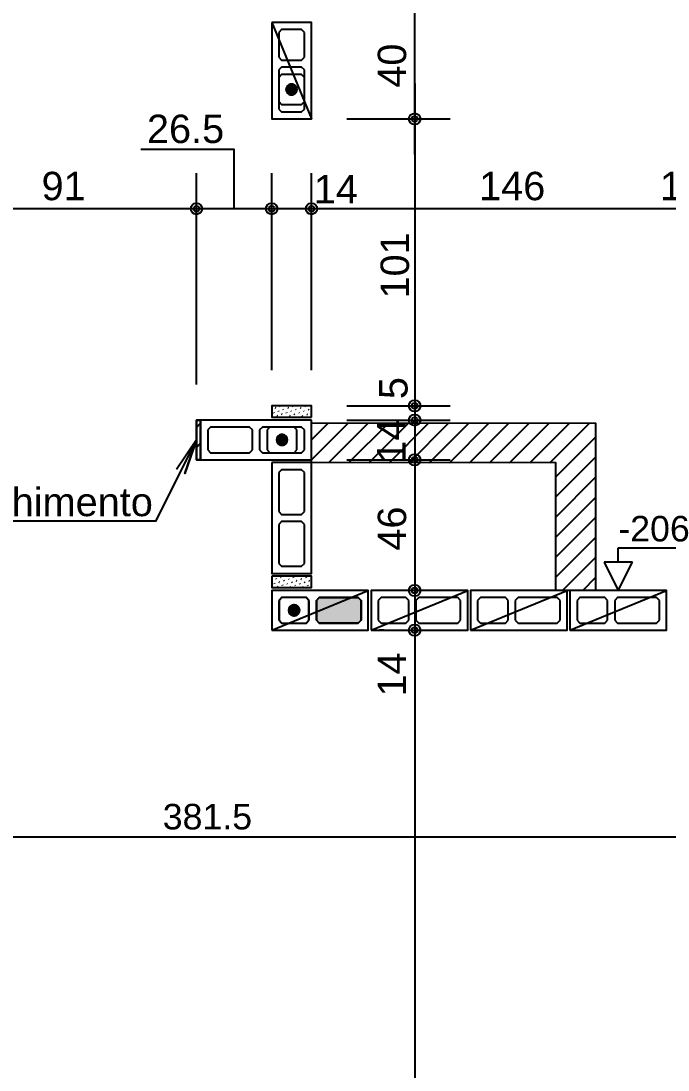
# Model space of a CAD drawing. Extents: x 0 to 119, y 0 to 84.
# Drawn here: x 39.1 to 43.65, y 47.83 to 55.22 of the extents above; entities that cross this region are included whole.
import ezdxf

# ---------------------------------------------------------------- set-up
doc = ezdxf.new("R2010")
doc.units = 0
doc.header["$MEASUREMENT"] = 0
doc.linetypes.add('ESTILO_TQS_0003', pattern=[1.5, 0.5, -0.4, 0.1, -0.5])
doc.linetypes.add('ESTILO_TQS_0005', pattern=[0.4, 0.3, -0.1])
for name, color, linetype in [('20', 1, 'CONTINUOUS'), ('27', 250, 'CONTINUOUS'), ('29', 9, 'CONTINUOUS'), ('3', 7, 'CONTINUOUS'), ('35', 255, 'CONTINUOUS'), ('9', 8, 'CONTINUOUS')]:
    doc.layers.add(name, color=color, linetype=linetype)
doc.styles.add('TQS_ARIAL', font='arial.ttf')

msp = doc.modelspace()

# ---------------------------------------------------------------- linework, layer by layer
at = {"layer": '20', "color": 1, "linetype": 'Continuous'}
for p, q in [((43.303704, 51.40668), (43.303704, 51.50668)), ((43.303704, 51.50668), (44.203704, 51.50668)), ((43.403704, 51.40668), (43.203704, 51.40668)), ((43.203704, 51.40668), (43.303704, 51.20668)), ((43.303704, 51.20668), (43.403704, 51.40668))]:
    msp.add_line(p, q, dxfattribs=at)
at = {"layer": '27', "color": 250, "linetype": 'ESTILO_TQS_0005'}
for points in [[(40.933704, 55.15668), (40.913704, 55.13668), (40.913704, 54.96168), (40.933704, 54.94168), (41.073704, 54.94168), (41.093704, 54.96168), (41.093704, 55.13668), (41.073704, 55.15668), (40.933704, 55.15668)], [(40.933704, 54.89168), (40.913704, 54.87168), (40.913704, 54.59668), (40.933704, 54.57668), (41.073704, 54.57668), (41.093704, 54.59668), (41.093704, 54.87168), (41.073704, 54.89168), (40.933704, 54.89168)], [(40.728704, 52.33668), (40.708704, 52.35668), (40.433704, 52.35668), (40.413704, 52.33668), (40.413704, 52.19668), (40.433704, 52.17668), (40.708704, 52.17668), (40.728704, 52.19668), (40.728704, 52.33668)], [(41.093704, 52.33668), (41.073704, 52.35668), (40.798704, 52.35668), (40.778704, 52.33668), (40.778704, 52.19668), (40.798704, 52.17668), (41.073704, 52.17668), (41.093704, 52.19668), (41.093704, 52.33668)], [(40.933704, 52.05668), (40.913704, 52.03668), (40.913704, 51.76168), (40.933704, 51.74168), (41.073704, 51.74168), (41.093704, 51.76168), (41.093704, 52.03668), (41.073704, 52.05668), (40.933704, 52.05668)], [(40.933704, 51.69168), (40.913704, 51.67168), (40.913704, 51.39668), (40.933704, 51.37668), (41.073704, 51.37668), (41.093704, 51.39668), (41.093704, 51.67168), (41.073704, 51.69168), (40.933704, 51.69168)], [(40.913704, 50.99668), (40.933704, 50.97668), (41.108704, 50.97668), (41.128704, 50.99668), (41.128704, 51.13668), (41.108704, 51.15668), (40.933704, 51.15668), (40.913704, 51.13668), (40.913704, 50.99668)], [(41.178704, 50.99668), (41.198704, 50.97668), (41.473704, 50.97668), (41.493704, 50.99668), (41.493704, 51.13668), (41.473704, 51.15668), (41.198704, 51.15668), (41.178704, 51.13668), (41.178704, 50.99668)], [(41.613704, 50.99668), (41.633704, 50.97668), (41.808704, 50.97668), (41.828704, 50.99668), (41.828704, 51.13668), (41.808704, 51.15668), (41.633704, 51.15668), (41.613704, 51.13668), (41.613704, 50.99668)], [(41.878704, 50.99668), (41.898704, 50.97668), (42.173704, 50.97668), (42.193704, 50.99668), (42.193704, 51.13668), (42.173704, 51.15668), (41.898704, 51.15668), (41.878704, 51.13668), (41.878704, 50.99668)], [(42.313704, 50.99668), (42.333704, 50.97668), (42.508704, 50.97668), (42.528704, 50.99668), (42.528704, 51.13668), (42.508704, 51.15668), (42.333704, 51.15668), (42.313704, 51.13668), (42.313704, 50.99668)], [(42.578704, 50.99668), (42.598704, 50.97668), (42.873704, 50.97668), (42.893704, 50.99668), (42.893704, 51.13668), (42.873704, 51.15668), (42.598704, 51.15668), (42.578704, 51.13668), (42.578704, 50.99668)], [(43.013704, 50.99668), (43.033704, 50.97668), (43.208704, 50.97668), (43.228704, 50.99668), (43.228704, 51.13668), (43.208704, 51.15668), (43.033704, 51.15668), (43.013704, 51.13668), (43.013704, 50.99668)], [(43.278704, 50.99668), (43.298704, 50.97668), (43.573704, 50.97668), (43.593704, 50.99668), (43.593704, 51.13668), (43.573704, 51.15668), (43.298704, 51.15668), (43.278704, 51.13668), (43.278704, 50.99668)]]:
    msp.add_lwpolyline(points, dxfattribs=at)
at = {"layer": '29', "color": 9, "linetype": 'Continuous'}
for p, q in [((40.333704, 52.35452), (40.363704, 52.38452)), ((41.143702, 52.267156), (41.263289, 52.386617)), ((41.143704, 52.12581), (41.40471, 52.386544)), ((41.265975, 52.106606), (41.546132, 52.38647)), ((41.407384, 52.10652), (41.687553, 52.386396)), ((41.548793, 52.106434), (41.828974, 52.386322)), ((41.690203, 52.106348), (41.970396, 52.386248)), ((41.831612, 52.106262), (42.111817, 52.386174)), ((41.973021, 52.106176), (42.253238, 52.3861)), ((42.114431, 52.10609), (42.39466, 52.386026)), ((42.25584, 52.106004), (42.536081, 52.385952)), ((42.397249, 52.105918), (42.677502, 52.385878)), ((42.538658, 52.105832), (42.818924, 52.385804)), ((42.680068, 52.105746), (42.960345, 52.38573)), ((42.821477, 52.10566), (43.101766, 52.385656)), ((40.333704, 52.213098), (40.363704, 52.243098)), ((42.863701, 52.006492), (43.143704, 52.286203)), ((42.863701, 51.865145), (43.143704, 52.144855)), ((42.863701, 51.723797), (43.143704, 52.003508)), ((42.863701, 51.58245), (43.143704, 51.86216)), ((42.863701, 51.441102), (43.143704, 51.720813)), ((42.863701, 51.299755), (43.143704, 51.579465)), ((42.912024, 51.20668), (43.143704, 51.438118)), ((43.053519, 51.20668), (43.143704, 51.29677))]:
    msp.add_line(p, q, dxfattribs=at)
for points in [[(40.333704, 52.40668), (40.363704, 52.40668), (40.363704, 52.12668), (40.333704, 52.12668), (40.333704, 52.40668)], [(41.143701, 52.38668), (43.143704, 52.385634), (43.143704, 51.20668), (42.863701, 51.20668), (42.863701, 52.105634), (41.143704, 52.10668), (41.143704, 52.38668)]]:
    msp.add_lwpolyline(points, dxfattribs=at)
at = {"layer": '3', "color": 7, "linetype": 'Continuous'}
for p, q in [((40.863704, 55.20668), (41.143704, 54.52668)), ((40.933704, 54.83918), (40.913704, 54.81918)), ((40.913704, 54.81918), (40.913704, 54.64918)), ((41.073704, 54.83918), (40.933704, 54.83918)), ((41.093704, 54.81918), (41.073704, 54.83918)), ((41.093704, 54.64918), (41.093704, 54.81918)), ((40.913704, 54.64918), (40.933704, 54.62918)), ((40.933704, 54.62918), (41.073704, 54.62918)), ((41.073704, 54.62918), (41.093704, 54.64918)), ((40.881817, 52.455985), (40.878281, 52.459521)), ((40.879961, 52.502035), (40.879961, 52.502035)), ((40.892512, 52.489484), (40.888976, 52.49302)), ((40.914962, 52.467034), (40.911427, 52.470569)), ((40.925657, 52.500533), (40.922122, 52.504068)), ((40.937413, 52.444583), (40.933878, 52.448118)), ((40.941832, 52.484358), (40.941832, 52.484358)), ((40.948108, 52.478082), (40.944572, 52.481618)), ((40.970559, 52.455631), (40.967023, 52.459167)), ((40.981254, 52.489131), (40.977718, 52.492666)), ((41.003704, 52.46668), (41.000169, 52.470216)), ((41.014753, 52.499826), (41.011217, 52.503361)), ((41.026155, 52.444229), (41.022619, 52.447765)), ((41.037203, 52.477375), (41.033668, 52.480911)), ((41.059654, 52.454924), (41.056119, 52.45846)), ((41.065576, 52.449002), (41.065576, 52.449002)), ((41.070703, 52.48807), (41.067167, 52.491606)), ((41.093153, 52.465619), (41.089618, 52.469155)), ((41.104202, 52.498765), (41.100666, 52.502301)), ((41.126652, 52.476314), (41.123117, 52.47985)), ((41.143704, 52.503457), (41.143704, 52.503457)), ((41.143704, 52.459263), (41.143704, 52.459263)), ((40.866928, 52.42668), (40.866928, 52.42668)), ((40.904267, 52.433534), (40.900732, 52.43707)), ((40.911122, 52.42668), (40.911122, 52.42668)), ((40.955316, 52.42668), (40.955316, 52.42668)), ((40.993009, 52.433181), (40.989474, 52.436716)), ((40.99951, 52.42668), (40.99951, 52.42668)), ((41.043704, 52.42668), (41.043704, 52.42668)), ((41.082105, 52.432474), (41.078569, 52.436009)), ((41.087898, 52.42668), (41.087898, 52.42668)), ((41.115604, 52.443169), (41.112068, 52.446704)), ((41.127448, 52.431325), (41.127448, 52.431325)), ((41.132093, 52.42668), (41.132093, 52.42668)), ((40.851204, 52.35668), (40.831204, 52.33668)), ((40.831204, 52.33668), (40.831204, 52.19668)), ((41.021204, 52.35668), (40.851204, 52.35668)), ((41.041204, 52.33668), (41.021204, 52.35668)), ((41.041204, 52.19668), (41.041204, 52.33668)), ((40.831204, 52.19668), (40.851204, 52.17668)), ((40.851204, 52.17668), (41.021204, 52.17668)), ((41.021204, 52.17668), (41.041204, 52.19668)), ((40.863704, 51.274097), (40.863704, 51.274097)), ((40.875316, 51.30668), (40.875316, 51.30668)), ((40.879961, 51.302035), (40.879961, 51.302035)), ((40.891805, 51.290191), (40.89534, 51.286656)), ((40.914255, 51.267741), (40.917791, 51.264205)), ((40.91951, 51.30668), (40.91951, 51.30668)), ((40.925304, 51.300886), (40.928839, 51.297351)), ((40.941832, 51.284358), (40.941832, 51.284358)), ((40.947754, 51.278436), (40.95129, 51.2749)), ((40.963704, 51.30668), (40.963704, 51.30668)), ((40.981254, 51.289131), (40.984789, 51.285595)), ((41.003704, 51.26668), (41.00724, 51.263144)), ((41.007898, 51.30668), (41.007898, 51.30668)), ((41.014399, 51.300179), (41.017935, 51.296644)), ((41.03685, 51.277729), (41.040385, 51.274193)), ((41.052093, 51.30668), (41.052093, 51.30668)), ((41.069996, 51.288777), (41.073531, 51.285242)), ((41.092446, 51.266326), (41.095982, 51.262791)), ((41.096287, 51.30668), (41.096287, 51.30668)), ((41.103141, 51.299826), (41.106677, 51.29629)), ((41.125592, 51.277375), (41.129127, 51.273839)), ((41.140481, 51.30668), (41.140481, 51.30668)), ((40.863704, 51.229903), (40.863704, 51.229903)), ((40.863704, 50.92668), (41.543704, 51.20668)), ((40.880756, 51.257046), (40.884292, 51.25351)), ((40.903207, 51.234595), (40.906742, 51.231059)), ((40.936706, 51.24529), (40.940241, 51.241754)), ((40.970205, 51.255985), (40.973741, 51.252449)), ((40.992656, 51.233534), (40.996191, 51.229999)), ((41.026155, 51.244229), (41.02969, 51.240694)), ((41.059301, 51.255278), (41.062836, 51.251742)), ((41.065576, 51.249002), (41.065576, 51.249002)), ((41.081751, 51.232827), (41.085287, 51.229292)), ((41.114897, 51.243876), (41.118432, 51.24034)), ((41.127448, 51.231325), (41.127448, 51.231325)), ((41.563704, 50.92668), (42.243704, 51.20668)), ((42.263704, 50.92668), (42.943704, 51.20668)), ((42.963704, 50.92668), (43.643704, 51.20668)), ((40.936204, 51.15668), (40.916204, 51.13668)), ((40.916204, 51.13668), (40.916204, 50.99668)), ((41.106204, 51.15668), (40.936204, 51.15668)), ((41.126204, 51.13668), (41.106204, 51.15668)), ((41.126204, 50.99668), (41.126204, 51.13668)), ((40.916204, 50.99668), (40.936204, 50.97668)), ((40.936204, 50.97668), (41.106204, 50.97668)), ((41.106204, 50.97668), (41.126204, 50.99668))]:
    msp.add_line(p, q, dxfattribs=at)
for points in [[(40.863704, 55.20668), (40.863704, 54.52668), (41.143704, 54.52668), (41.143704, 55.20668), (40.863704, 55.20668)], [(41.003704, 54.73478), (41.003765, 54.734777), (41.003825, 54.734768), (41.003884, 54.734752), (41.003941, 54.734731), (41.003995, 54.734705), (41.004047, 54.734672), (41.004095, 54.734635), (41.004139, 54.734593), (41.004179, 54.734547), (41.004213, 54.734497), (41.004243, 54.734444), (41.004267, 54.734388), (41.004285, 54.73433), (41.004297, 54.734271), (41.004304, 54.73421), (41.004304, 54.73415), (41.004297, 54.734089), (41.004285, 54.73403), (41.004267, 54.733972), (41.004243, 54.733916), (41.004213, 54.733863), (41.004179, 54.733813), (41.004139, 54.733767), (41.004095, 54.733725), (41.004047, 54.733688), (41.003995, 54.733655), (41.003941, 54.733629), (41.003884, 54.733608), (41.003825, 54.733592), (41.003765, 54.733583), (41.003704, 54.73358), (41.003704, 54.77198), (40.99988, 54.771786), (40.996095, 54.771206), (40.992388, 54.770246), (40.988798, 54.768917), (40.98536, 54.76723), (40.98211, 54.765205), (40.979082, 54.762861), (40.976307, 54.760223), (40.973813, 54.757318), (40.971626, 54.754175), (40.969767, 54.750827), (40.968257, 54.747308), (40.967111, 54.743655), (40.96634, 54.739904), (40.965953, 54.736095), (40.965953, 54.732265), (40.96634, 54.728456), (40.967111, 54.724705), (40.968257, 54.721052), (40.969767, 54.717533), (40.971626, 54.714185), (40.973813, 54.711042), (40.976307, 54.708137), (40.979082, 54.705499), (40.98211, 54.703155), (40.98536, 54.70113), (40.988798, 54.699443), (40.992388, 54.698114), (40.996095, 54.697154), (40.99988, 54.696574), (41.003704, 54.69638), (41.003704, 54.73478)], [(41.003704, 54.73358), (41.003644, 54.733583), (41.003584, 54.733592), (41.003525, 54.733608), (41.003468, 54.733629), (41.003413, 54.733655), (41.003362, 54.733688), (41.003313, 54.733725), (41.003269, 54.733767), (41.00323, 54.733813), (41.003195, 54.733863), (41.003166, 54.733916), (41.003142, 54.733972), (41.003123, 54.73403), (41.003111, 54.734089), (41.003105, 54.73415), (41.003105, 54.73421), (41.003111, 54.734271), (41.003123, 54.73433), (41.003142, 54.734388), (41.003166, 54.734444), (41.003195, 54.734497), (41.00323, 54.734547), (41.003269, 54.734593), (41.003313, 54.734635), (41.003362, 54.734672), (41.003413, 54.734705), (41.003468, 54.734731), (41.003525, 54.734752), (41.003584, 54.734768), (41.003644, 54.734777), (41.003704, 54.73478), (41.003704, 54.69638), (41.007528, 54.696574), (41.011313, 54.697154), (41.01502, 54.698114), (41.018611, 54.699443), (41.022049, 54.70113), (41.025298, 54.703155), (41.028326, 54.705499), (41.031101, 54.708137), (41.033596, 54.711042), (41.035783, 54.714185), (41.037641, 54.717533), (41.039151, 54.721052), (41.040298, 54.724705), (41.041068, 54.728456), (41.041456, 54.732265), (41.041456, 54.736095), (41.041068, 54.739904), (41.040298, 54.743655), (41.039151, 54.747308), (41.037641, 54.750827), (41.035783, 54.754175), (41.033596, 54.757318), (41.031101, 54.760223), (41.028326, 54.762861), (41.025298, 54.765205), (41.022049, 54.76723), (41.018611, 54.768917), (41.01502, 54.770246), (41.011313, 54.771206), (41.007528, 54.771786), (41.003704, 54.77198), (41.003704, 54.73358)], [(41.143704, 52.42668), (41.143704, 52.50668), (40.863704, 52.50668), (40.863704, 52.42668), (41.143704, 52.42668)], [(40.363704, 52.40668), (40.333704, 52.40668), (40.333704, 52.12668), (40.363704, 52.12668), (40.363704, 52.40668)], [(41.143704, 52.40668), (40.363704, 52.40668), (40.363704, 52.12668), (41.143704, 52.12668), (41.143704, 52.40668)], [(40.936804, 52.26668), (40.936801, 52.266619), (40.936792, 52.266559), (40.936777, 52.2665), (40.936756, 52.266443), (40.936729, 52.266389), (40.936697, 52.266337), (40.936659, 52.266289), (40.936618, 52.266245), (40.936571, 52.266206), (40.936522, 52.266171), (40.936468, 52.266141), (40.936413, 52.266117), (40.936355, 52.266099), (40.936295, 52.266087), (40.936235, 52.266081), (40.936174, 52.266081), (40.936113, 52.266087), (40.936054, 52.266099), (40.935996, 52.266117), (40.93594, 52.266141), (40.935887, 52.266171), (40.935837, 52.266206), (40.935791, 52.266245), (40.935749, 52.266289), (40.935712, 52.266337), (40.93568, 52.266389), (40.935653, 52.266443), (40.935632, 52.2665), (40.935616, 52.266559), (40.935607, 52.266619), (40.935604, 52.26668), (40.974004, 52.26668), (40.97381, 52.270504), (40.97323, 52.274289), (40.972271, 52.277996), (40.970941, 52.281587), (40.969254, 52.285024), (40.967229, 52.288274), (40.964885, 52.291302), (40.962247, 52.294077), (40.959342, 52.296571), (40.956199, 52.298759), (40.952851, 52.300617), (40.949332, 52.302127), (40.945679, 52.303273), (40.941928, 52.304044), (40.938119, 52.304431), (40.93429, 52.304431), (40.93048, 52.304044), (40.92673, 52.303273), (40.923076, 52.302127), (40.919557, 52.300617), (40.916209, 52.298759), (40.913067, 52.296571), (40.910161, 52.294077), (40.907523, 52.291302), (40.905179, 52.288274), (40.903154, 52.285024), (40.901468, 52.281587), (40.900138, 52.277996), (40.899178, 52.274289), (40.898598, 52.270504), (40.898404, 52.26668), (40.936804, 52.26668)], [(40.935604, 52.26668), (40.935607, 52.266741), (40.935616, 52.266801), (40.935632, 52.26686), (40.935653, 52.266917), (40.93568, 52.266971), (40.935712, 52.267023), (40.935749, 52.267071), (40.935791, 52.267115), (40.935837, 52.267154), (40.935887, 52.267189), (40.93594, 52.267219), (40.935996, 52.267243), (40.936054, 52.267261), (40.936113, 52.267273), (40.936174, 52.267279), (40.936235, 52.267279), (40.936295, 52.267273), (40.936355, 52.267261), (40.936413, 52.267243), (40.936468, 52.267219), (40.936522, 52.267189), (40.936571, 52.267154), (40.936618, 52.267115), (40.936659, 52.267071), (40.936697, 52.267023), (40.936729, 52.266971), (40.936756, 52.266917), (40.936777, 52.26686), (40.936792, 52.266801), (40.936801, 52.266741), (40.936804, 52.26668), (40.898404, 52.26668), (40.898598, 52.262856), (40.899178, 52.259071), (40.900138, 52.255364), (40.901468, 52.251773), (40.903154, 52.248336), (40.905179, 52.245086), (40.907523, 52.242058), (40.910161, 52.239283), (40.913067, 52.236789), (40.916209, 52.234601), (40.919557, 52.232743), (40.923076, 52.231233), (40.92673, 52.230087), (40.93048, 52.229316), (40.93429, 52.228929), (40.938119, 52.228929), (40.941928, 52.229316), (40.945679, 52.230087), (40.949332, 52.231233), (40.952851, 52.232743), (40.956199, 52.234601), (40.959342, 52.236789), (40.962247, 52.239283), (40.964885, 52.242058), (40.967229, 52.245086), (40.969255, 52.248336), (40.970941, 52.251773), (40.972271, 52.255364), (40.97323, 52.259071), (40.97381, 52.262856), (40.974004, 52.26668), (40.935604, 52.26668)], [(40.863704, 52.10668), (40.863704, 51.32668), (41.143704, 51.32668), (41.143704, 52.10668), (40.863704, 52.10668)], [(40.863704, 51.30668), (40.863704, 51.22668), (41.143704, 51.22668), (41.143704, 51.30668), (40.863704, 51.30668)], [(40.863704, 50.92668), (41.543704, 50.92668), (41.543704, 51.20668), (40.863704, 51.20668), (40.863704, 50.92668)], [(41.563704, 50.92668), (42.243704, 50.92668), (42.243704, 51.20668), (41.563704, 51.20668), (41.563704, 50.92668)], [(42.263704, 50.92668), (42.943704, 50.92668), (42.943704, 51.20668), (42.263704, 51.20668), (42.263704, 50.92668)], [(42.963704, 50.92668), (43.643704, 50.92668), (43.643704, 51.20668), (42.963704, 51.20668), (42.963704, 50.92668)], [(41.021804, 51.06668), (41.021801, 51.066619), (41.021792, 51.066559), (41.021777, 51.0665), (41.021756, 51.066443), (41.021729, 51.066389), (41.021697, 51.066337), (41.02166, 51.066289), (41.021618, 51.066245), (41.021572, 51.066206), (41.021522, 51.066171), (41.021468, 51.066141), (41.021413, 51.066117), (41.021355, 51.066099), (41.021295, 51.066087), (41.021235, 51.066081), (41.021174, 51.066081), (41.021113, 51.066087), (41.021054, 51.066099), (41.020996, 51.066117), (41.02094, 51.066141), (41.020887, 51.066171), (41.020837, 51.066206), (41.020791, 51.066245), (41.020749, 51.066289), (41.020712, 51.066337), (41.02068, 51.066389), (41.020653, 51.066443), (41.020632, 51.0665), (41.020617, 51.066559), (41.020607, 51.066619), (41.020604, 51.06668), (41.059004, 51.06668), (41.05881, 51.070504), (41.05823, 51.074289), (41.057271, 51.077996), (41.055941, 51.081587), (41.054255, 51.085024), (41.052229, 51.088274), (41.049885, 51.091302), (41.047247, 51.094077), (41.044342, 51.096571), (41.041199, 51.098759), (41.037851, 51.100617), (41.034332, 51.102127), (41.030679, 51.103273), (41.026928, 51.104044), (41.023119, 51.104431), (41.01929, 51.104431), (41.01548, 51.104044), (41.01173, 51.103273), (41.008076, 51.102127), (41.004557, 51.100617), (41.001209, 51.098759), (40.998067, 51.096571), (40.995161, 51.094077), (40.992523, 51.091302), (40.990179, 51.088274), (40.988154, 51.085024), (40.986468, 51.081587), (40.985138, 51.077996), (40.984178, 51.074289), (40.983598, 51.070504), (40.983404, 51.06668), (41.021804, 51.06668)], [(41.020604, 51.06668), (41.020607, 51.066741), (41.020617, 51.066801), (41.020632, 51.06686), (41.020653, 51.066917), (41.02068, 51.066971), (41.020712, 51.067023), (41.020749, 51.067071), (41.020791, 51.067115), (41.020837, 51.067154), (41.020887, 51.067189), (41.02094, 51.067219), (41.020996, 51.067243), (41.021054, 51.067261), (41.021113, 51.067273), (41.021174, 51.067279), (41.021235, 51.067279), (41.021295, 51.067273), (41.021355, 51.067261), (41.021413, 51.067243), (41.021468, 51.067219), (41.021522, 51.067189), (41.021572, 51.067154), (41.021618, 51.067115), (41.02166, 51.067071), (41.021697, 51.067023), (41.021729, 51.066971), (41.021756, 51.066917), (41.021777, 51.06686), (41.021792, 51.066801), (41.021801, 51.066741), (41.021804, 51.06668), (40.983404, 51.06668), (40.983598, 51.062856), (40.984178, 51.059071), (40.985138, 51.055364), (40.986468, 51.051773), (40.988154, 51.048336), (40.990179, 51.045086), (40.992523, 51.042058), (40.995161, 51.039283), (40.998067, 51.036789), (41.001209, 51.034601), (41.004557, 51.032743), (41.008076, 51.031233), (41.01173, 51.030087), (41.01548, 51.029316), (41.01929, 51.028929), (41.023119, 51.028929), (41.026928, 51.029316), (41.030679, 51.030087), (41.034332, 51.031233), (41.037851, 51.032743), (41.041199, 51.034601), (41.044342, 51.036789), (41.047247, 51.039283), (41.049885, 51.042058), (41.052229, 51.045086), (41.054255, 51.048336), (41.055941, 51.051773), (41.057271, 51.055364), (41.05823, 51.059071), (41.05881, 51.062856), (41.059004, 51.06668), (41.020604, 51.06668)]]:
    msp.add_lwpolyline(points, dxfattribs=at)
for centre in [(41.003704, 54.73418), (40.936204, 52.26668), (41.021204, 51.06668)]:
    msp.add_circle(centre, 0.0372, dxfattribs=at)
for points in [[(40.965953, 54.736095), (40.965953, 54.732265), (40.96634, 54.739904)], [(40.965953, 54.732265), (40.96634, 54.728456), (40.96634, 54.739904)], [(40.96634, 54.739904), (40.96634, 54.728456), (40.967111, 54.743655)], [(40.96634, 54.728456), (40.967111, 54.724705), (40.967111, 54.743655)], [(40.967111, 54.743655), (40.967111, 54.724705), (40.968257, 54.747308)], [(40.967111, 54.724705), (40.968257, 54.721052), (40.968257, 54.747308)], [(40.968257, 54.747308), (40.968257, 54.721052), (40.969767, 54.750827)], [(40.968257, 54.721052), (40.969767, 54.717533), (40.969767, 54.750827)], [(40.969767, 54.750827), (40.969767, 54.717533), (40.971626, 54.754175)], [(40.969767, 54.717533), (40.971626, 54.714185), (40.971626, 54.754175)], [(40.971626, 54.754175), (40.971626, 54.714185), (40.973813, 54.757318)], [(40.971626, 54.714185), (40.973813, 54.711042), (40.973813, 54.757318)], [(40.973813, 54.757318), (40.973813, 54.711042), (40.976307, 54.760223)], [(40.973813, 54.711042), (40.976307, 54.708137), (40.976307, 54.760223)], [(40.976307, 54.760223), (40.976307, 54.708137), (40.979082, 54.762861)], [(40.976307, 54.708137), (40.979082, 54.705499), (40.979082, 54.762861)], [(40.979082, 54.762861), (40.979082, 54.705499), (40.98211, 54.765205)], [(40.979082, 54.705499), (40.98211, 54.703155), (40.98211, 54.765205)], [(40.98211, 54.765205), (40.98211, 54.703155), (40.98536, 54.76723)], [(40.98211, 54.703155), (40.98536, 54.70113), (40.98536, 54.76723)], [(40.98536, 54.76723), (40.98536, 54.70113), (40.988798, 54.768917)], [(40.98536, 54.70113), (40.988798, 54.699443), (40.988798, 54.768917)], [(40.988798, 54.768917), (40.988798, 54.699443), (40.992388, 54.770246)], [(40.988798, 54.699443), (40.992388, 54.698114), (40.992388, 54.770246)], [(40.992388, 54.770246), (40.992388, 54.698114), (40.996095, 54.771206)], [(40.992388, 54.698114), (40.996095, 54.697154), (40.996095, 54.771206)], [(40.99988, 54.696574), (40.99988, 54.771786), (40.996095, 54.697154)], [(40.996095, 54.771206), (40.996095, 54.697154), (40.99988, 54.771786)], [(40.99988, 54.696574), (41.003704, 54.73478), (41.003704, 54.77198)], [(40.99988, 54.696574), (41.003704, 54.77198), (40.99988, 54.771786)], [(41.003704, 54.73358), (41.007528, 54.771786), (41.003704, 54.77198)], [(41.003704, 54.73358), (41.003704, 54.69638), (41.007528, 54.771786)], [(41.003704, 54.69638), (41.007528, 54.696574), (41.007528, 54.771786)], [(41.007528, 54.771786), (41.007528, 54.696574), (41.011313, 54.771206)], [(41.007528, 54.696574), (41.011313, 54.697154), (41.011313, 54.771206)], [(41.011313, 54.771206), (41.011313, 54.697154), (41.01502, 54.770246)], [(41.011313, 54.697154), (41.01502, 54.698114), (41.01502, 54.770246)], [(41.01502, 54.770246), (41.01502, 54.698114), (41.018611, 54.768917)], [(41.01502, 54.698114), (41.018611, 54.699443), (41.018611, 54.768917)], [(41.018611, 54.768917), (41.018611, 54.699443), (41.022049, 54.76723)], [(41.018611, 54.699443), (41.022049, 54.70113), (41.022049, 54.76723)], [(41.022049, 54.76723), (41.022049, 54.70113), (41.025298, 54.765205)], [(41.022049, 54.70113), (41.025298, 54.703155), (41.025298, 54.765205)], [(41.025298, 54.765205), (41.025298, 54.703155), (41.028326, 54.762861)], [(41.025298, 54.703155), (41.028326, 54.705499), (41.028326, 54.762861)], [(41.028326, 54.762861), (41.028326, 54.705499), (41.031101, 54.760223)], [(41.028326, 54.705499), (41.031101, 54.708137), (41.031101, 54.760223)], [(41.031101, 54.760223), (41.031101, 54.708137), (41.033596, 54.757318)], [(41.031101, 54.708137), (41.033596, 54.711042), (41.033596, 54.757318)], [(41.033596, 54.757318), (41.033596, 54.711042), (41.035783, 54.754175)], [(41.033596, 54.711042), (41.035783, 54.714185), (41.035783, 54.754175)], [(41.035783, 54.754175), (41.035783, 54.714185), (41.037641, 54.750827)], [(41.035783, 54.714185), (41.037641, 54.717533), (41.037641, 54.750827)], [(41.037641, 54.750827), (41.037641, 54.717533), (41.039151, 54.747308)], [(41.037641, 54.717533), (41.039151, 54.721052), (41.039151, 54.747308)], [(41.039151, 54.747308), (41.039151, 54.721052), (41.040298, 54.743655)], [(41.039151, 54.721052), (41.040298, 54.724705), (41.040298, 54.743655)], [(41.040298, 54.743655), (41.040298, 54.724705), (41.041068, 54.739904)], [(41.040298, 54.724705), (41.041068, 54.728456), (41.041068, 54.739904)], [(41.041068, 54.739904), (41.041068, 54.728456), (41.041456, 54.736095)], [(40.99988, 54.696574), (41.003704, 54.69638), (41.003704, 54.73478)], [(41.003269, 54.733767), (41.003704, 54.73358), (41.00323, 54.733813)], [(41.003704, 54.73358), (41.003704, 54.73358), (41.00323, 54.733813)], [(41.00323, 54.733813), (41.003704, 54.73358), (41.00323, 54.733813)], [(41.003704, 54.73358), (41.003704, 54.73358), (41.00323, 54.733813)], [(41.00323, 54.733813), (41.003704, 54.73358), (41.00323, 54.733813)], [(41.003704, 54.73358), (41.003704, 54.73358), (41.00323, 54.733813)], [(41.003313, 54.733725), (41.003704, 54.73358), (41.003269, 54.733767)], [(41.003704, 54.73358), (41.003704, 54.73358), (41.003269, 54.733767)], [(41.003269, 54.733767), (41.003704, 54.73358), (41.003269, 54.733767)], [(41.003704, 54.73358), (41.003704, 54.73358), (41.003269, 54.733767)], [(41.003362, 54.733688), (41.003704, 54.73358), (41.003313, 54.733725)], [(41.003704, 54.73358), (41.003704, 54.73358), (41.003313, 54.733725)], [(41.003413, 54.733655), (41.003704, 54.73358), (41.003362, 54.733688)], [(41.003704, 54.73358), (41.003704, 54.73358), (41.003362, 54.733688)], [(41.003525, 54.733608), (41.003704, 54.73358), (41.003413, 54.733655)], [(41.003704, 54.73358), (41.003704, 54.73358), (41.003413, 54.733655)], [(41.003704, 54.73358), (41.003704, 54.73358), (41.003525, 54.733608)], [(41.003704, 54.73358), (41.003704, 54.73358), (41.003525, 54.733608)], [(41.003704, 54.73478), (41.004179, 54.734547), (41.003704, 54.73478)], [(41.004179, 54.734547), (41.004179, 54.734547), (41.003704, 54.73478)], [(41.003704, 54.73478), (41.004179, 54.734547), (41.003704, 54.73478)], [(41.004179, 54.734547), (41.004179, 54.734547), (41.003704, 54.73478)], [(41.003704, 54.73478), (41.004179, 54.734547), (41.003704, 54.73478)], [(41.004179, 54.734547), (41.004139, 54.734593), (41.003704, 54.73478)], [(41.003704, 54.73478), (41.004139, 54.734593), (41.003704, 54.73478)], [(41.004139, 54.734593), (41.004139, 54.734593), (41.003704, 54.73478)], [(41.003704, 54.73478), (41.004139, 54.734593), (41.003704, 54.73478)], [(41.004139, 54.734593), (41.004095, 54.734635), (41.003704, 54.73478)], [(41.003704, 54.73478), (41.004095, 54.734635), (41.003704, 54.73478)], [(41.004095, 54.734635), (41.004047, 54.734672), (41.003704, 54.73478)], [(41.003704, 54.73478), (41.004047, 54.734672), (41.003704, 54.73478)], [(41.004047, 54.734672), (41.003995, 54.734705), (41.003704, 54.73478)], [(41.003704, 54.73478), (41.003995, 54.734705), (41.003704, 54.73478)], [(41.003995, 54.734705), (41.003884, 54.734752), (41.003704, 54.73478)], [(41.003704, 54.73478), (41.003884, 54.734752), (41.003704, 54.73478)], [(41.003884, 54.734752), (41.003704, 54.73478), (41.003704, 54.73478)], [(41.003704, 54.73478), (41.003704, 54.73478), (41.003704, 54.73478)], [(41.003704, 54.73478), (41.003704, 54.73478), (41.003704, 54.73478)], [(41.003704, 54.73478), (41.003704, 54.73478), (41.003704, 54.73478)], [(41.003704, 54.73478), (41.003704, 54.73478), (41.003704, 54.73478)], [(41.003704, 54.73478), (41.003704, 54.73478), (41.003704, 54.73478)], [(41.003704, 54.73478), (41.003704, 54.73478), (41.003704, 54.73478)], [(41.003704, 54.73478), (41.003704, 54.73478), (41.003704, 54.73478)], [(41.003704, 54.73478), (41.003704, 54.73478), (41.003704, 54.73478)], [(41.003704, 54.73478), (41.003704, 54.73478), (41.003704, 54.73478)], [(41.003704, 54.73478), (41.003704, 54.73478), (41.003704, 54.73478)], [(41.003704, 54.73478), (41.003704, 54.73478), (41.003704, 54.73478)], [(41.003704, 54.73478), (41.003704, 54.73478), (41.003704, 54.73478)], [(41.003704, 54.73358), (41.003704, 54.73358), (41.003704, 54.73358)], [(41.003704, 54.73358), (41.003704, 54.73358), (41.003704, 54.73358)], [(41.003704, 54.73358), (41.003704, 54.73358), (41.003704, 54.73358)], [(41.003704, 54.73358), (41.003704, 54.73358), (41.003704, 54.73358)], [(41.003704, 54.73358), (41.003704, 54.73358), (41.003704, 54.73358)], [(41.003704, 54.73358), (41.003704, 54.73358), (41.003704, 54.73358)], [(41.003704, 54.73358), (41.003704, 54.73358), (41.003704, 54.73358)], [(41.003704, 54.73358), (41.003704, 54.73358), (41.003704, 54.73358)], [(41.003704, 54.73358), (41.003704, 54.73358), (41.003704, 54.73358)], [(41.003704, 54.73358), (41.003704, 54.73358), (41.003704, 54.73358)], [(41.003704, 54.73358), (41.003704, 54.73358), (41.003704, 54.73358)], [(41.003704, 54.73358), (41.003704, 54.73358), (41.003704, 54.73358)], [(41.041068, 54.728456), (41.041456, 54.732265), (41.041456, 54.736095)], [(40.936804, 52.26668), (40.919557, 52.300617), (40.916209, 52.298759)], [(40.936804, 52.26668), (40.923076, 52.302127), (40.919557, 52.300617)], [(40.936804, 52.26668), (40.92673, 52.303273), (40.923076, 52.302127)], [(40.936804, 52.26668), (40.93048, 52.304044), (40.92673, 52.303273)], [(40.936804, 52.26668), (40.93429, 52.304431), (40.93048, 52.304044)], [(40.936804, 52.26668), (40.938119, 52.304431), (40.93429, 52.304431)], [(40.974004, 52.26668), (40.938119, 52.304431), (40.936804, 52.26668)], [(40.974004, 52.26668), (40.941928, 52.304044), (40.938119, 52.304431)], [(40.974004, 52.26668), (40.945679, 52.303273), (40.941928, 52.304044)], [(40.974004, 52.26668), (40.949332, 52.302127), (40.945679, 52.303273)], [(40.974004, 52.26668), (40.952851, 52.300617), (40.949332, 52.302127)], [(40.974004, 52.26668), (40.956199, 52.298759), (40.952851, 52.300617)], [(40.936804, 52.26668), (40.898598, 52.270504), (40.898404, 52.26668)], [(40.935604, 52.26668), (40.898404, 52.26668), (40.898598, 52.262856)], [(40.936804, 52.26668), (40.899178, 52.274289), (40.898598, 52.270504)], [(40.935604, 52.26668), (40.898598, 52.262856), (40.899178, 52.259071)], [(40.936804, 52.26668), (40.900138, 52.277996), (40.899178, 52.274289)], [(40.935604, 52.26668), (40.899178, 52.259071), (40.900138, 52.255364)], [(40.936804, 52.26668), (40.901468, 52.281587), (40.900138, 52.277996)], [(40.935604, 52.26668), (40.900138, 52.255364), (40.901468, 52.251773)], [(40.936804, 52.26668), (40.903154, 52.285024), (40.901468, 52.281587)], [(40.935604, 52.26668), (40.901468, 52.251773), (40.903154, 52.248336)], [(40.936804, 52.26668), (40.905179, 52.288274), (40.903154, 52.285024)], [(40.935604, 52.26668), (40.903154, 52.248336), (40.905179, 52.245086)], [(40.936804, 52.26668), (40.907523, 52.291302), (40.905179, 52.288274)], [(40.935604, 52.26668), (40.905179, 52.245086), (40.907523, 52.242058)], [(40.936804, 52.26668), (40.910161, 52.294077), (40.907523, 52.291302)], [(40.935604, 52.26668), (40.907523, 52.242058), (40.910161, 52.239283)], [(40.936804, 52.26668), (40.913067, 52.296571), (40.910161, 52.294077)], [(40.935604, 52.26668), (40.910161, 52.239283), (40.913067, 52.236789)], [(40.936804, 52.26668), (40.916209, 52.298759), (40.913067, 52.296571)], [(40.935604, 52.26668), (40.913067, 52.236789), (40.916209, 52.234601)], [(40.935604, 52.26668), (40.916209, 52.234601), (40.919557, 52.232743)], [(40.935604, 52.26668), (40.919557, 52.232743), (40.923076, 52.231233)], [(40.935604, 52.26668), (40.923076, 52.231233), (40.92673, 52.230087)], [(40.935604, 52.26668), (40.92673, 52.230087), (40.93048, 52.229316)], [(40.935604, 52.26668), (40.93048, 52.229316), (40.93429, 52.228929)], [(40.935604, 52.26668), (40.93429, 52.228929), (40.938119, 52.228929)], [(40.935837, 52.267154), (40.935632, 52.26686), (40.935604, 52.26668)], [(40.935837, 52.267154), (40.935604, 52.26668), (40.935604, 52.26668)], [(40.935837, 52.267154), (40.935604, 52.26668), (40.935604, 52.26668)], [(40.935837, 52.267154), (40.935604, 52.26668), (40.935604, 52.26668)], [(40.935837, 52.267154), (40.935604, 52.26668), (40.935604, 52.26668)], [(40.935837, 52.267154), (40.935604, 52.26668), (40.935604, 52.26668)], [(40.935837, 52.267154), (40.935604, 52.26668), (40.935604, 52.26668)], [(40.935837, 52.267154), (40.935604, 52.26668), (40.935604, 52.26668)], [(40.935837, 52.267154), (40.935604, 52.26668), (40.935604, 52.26668)], [(40.935837, 52.267154), (40.935604, 52.26668), (40.935604, 52.26668)], [(40.935837, 52.267154), (40.935604, 52.26668), (40.935604, 52.26668)], [(40.935837, 52.267154), (40.935604, 52.26668), (40.935604, 52.26668)], [(40.935837, 52.267154), (40.935604, 52.26668), (40.935604, 52.26668)], [(40.935837, 52.267154), (40.935604, 52.26668), (40.935604, 52.26668)], [(40.935837, 52.267154), (40.935604, 52.26668), (40.935604, 52.26668)], [(40.935837, 52.267154), (40.935604, 52.26668), (40.935604, 52.26668)], [(40.935837, 52.267154), (40.935604, 52.26668), (40.935604, 52.26668)], [(40.935837, 52.267154), (40.935604, 52.26668), (40.935604, 52.26668)], [(40.935837, 52.267154), (40.935604, 52.26668), (40.935604, 52.26668)], [(40.935837, 52.267154), (40.935604, 52.26668), (40.935604, 52.26668)], [(40.935837, 52.267154), (40.935604, 52.26668), (40.935604, 52.26668)], [(40.935837, 52.267154), (40.935604, 52.26668), (40.935604, 52.26668)], [(40.935837, 52.267154), (40.935604, 52.26668), (40.935604, 52.26668)], [(40.935604, 52.26668), (40.938119, 52.228929), (40.974004, 52.26668)], [(40.935837, 52.267154), (40.93568, 52.266971), (40.935632, 52.26686)], [(40.935837, 52.267154), (40.935712, 52.267023), (40.93568, 52.266971)], [(40.935837, 52.267154), (40.935749, 52.267071), (40.935712, 52.267023)], [(40.935837, 52.267154), (40.935791, 52.267115), (40.935749, 52.267071)], [(40.935837, 52.267154), (40.935837, 52.267154), (40.935791, 52.267115)], [(40.935837, 52.267154), (40.935791, 52.267115), (40.935791, 52.267115)], [(40.935837, 52.267154), (40.935837, 52.267154), (40.935837, 52.267154)], [(40.936804, 52.26668), (40.936571, 52.266206), (40.936571, 52.266206)], [(40.936804, 52.26668), (40.936571, 52.266206), (40.936571, 52.266206)], [(40.936804, 52.26668), (40.936571, 52.266206), (40.936618, 52.266245)], [(40.936804, 52.26668), (40.936618, 52.266245), (40.936618, 52.266245)], [(40.936804, 52.26668), (40.936618, 52.266245), (40.936659, 52.266289)], [(40.936804, 52.26668), (40.936659, 52.266289), (40.936697, 52.266337)], [(40.936804, 52.26668), (40.936697, 52.266337), (40.936729, 52.266389)], [(40.936804, 52.26668), (40.936729, 52.266389), (40.936777, 52.2665)], [(40.936804, 52.26668), (40.936777, 52.2665), (40.936804, 52.26668)], [(40.936804, 52.26668), (40.936804, 52.26668), (40.936804, 52.26668)], [(40.936804, 52.26668), (40.936804, 52.26668), (40.936804, 52.26668)], [(40.936804, 52.26668), (40.936804, 52.26668), (40.936804, 52.26668)], [(40.936804, 52.26668), (40.936804, 52.26668), (40.936804, 52.26668)], [(40.936804, 52.26668), (40.936804, 52.26668), (40.936804, 52.26668)], [(40.936804, 52.26668), (40.936804, 52.26668), (40.936804, 52.26668)], [(40.936804, 52.26668), (40.936804, 52.26668), (40.936804, 52.26668)], [(40.936804, 52.26668), (40.936804, 52.26668), (40.936804, 52.26668)], [(40.936804, 52.26668), (40.936804, 52.26668), (40.936804, 52.26668)], [(40.936804, 52.26668), (40.936804, 52.26668), (40.936804, 52.26668)], [(40.936804, 52.26668), (40.936804, 52.26668), (40.936804, 52.26668)], [(40.936804, 52.26668), (40.936804, 52.26668), (40.936804, 52.26668)], [(40.936804, 52.26668), (40.936804, 52.26668), (40.936804, 52.26668)], [(40.936804, 52.26668), (40.936804, 52.26668), (40.936804, 52.26668)], [(40.936804, 52.26668), (40.936804, 52.26668), (40.936804, 52.26668)], [(40.936804, 52.26668), (40.936804, 52.26668), (40.936804, 52.26668)], [(40.936804, 52.26668), (40.936804, 52.26668), (40.936804, 52.26668)], [(40.936804, 52.26668), (40.936804, 52.26668), (40.936804, 52.26668)], [(40.936804, 52.26668), (40.936804, 52.26668), (40.936804, 52.26668)], [(40.936804, 52.26668), (40.936804, 52.26668), (40.936804, 52.26668)], [(40.936804, 52.26668), (40.936804, 52.26668), (40.936804, 52.26668)], [(40.974004, 52.26668), (40.938119, 52.228929), (40.941928, 52.229316)], [(40.974004, 52.26668), (40.941928, 52.229316), (40.945679, 52.230087)], [(40.974004, 52.26668), (40.945679, 52.230087), (40.949332, 52.231233)], [(40.974004, 52.26668), (40.949332, 52.231233), (40.952851, 52.232743)], [(40.974004, 52.26668), (40.952851, 52.232743), (40.956199, 52.234601)], [(40.974004, 52.26668), (40.959342, 52.296571), (40.956199, 52.298759)], [(40.974004, 52.26668), (40.956199, 52.234601), (40.959342, 52.236789)], [(40.974004, 52.26668), (40.962247, 52.294077), (40.959342, 52.296571)], [(40.974004, 52.26668), (40.959342, 52.236789), (40.962247, 52.239283)], [(40.974004, 52.26668), (40.964885, 52.291302), (40.962247, 52.294077)], [(40.974004, 52.26668), (40.962247, 52.239283), (40.964885, 52.242058)], [(40.974004, 52.26668), (40.967229, 52.288274), (40.964885, 52.291302)], [(40.974004, 52.26668), (40.964885, 52.242058), (40.967229, 52.245086)], [(40.974004, 52.26668), (40.969254, 52.285024), (40.967229, 52.288274)], [(40.974004, 52.26668), (40.967229, 52.245086), (40.969255, 52.248336)], [(40.974004, 52.26668), (40.970941, 52.281587), (40.969254, 52.285024)], [(40.974004, 52.26668), (40.969255, 52.248336), (40.970941, 52.251773)], [(40.974004, 52.26668), (40.972271, 52.277996), (40.970941, 52.281587)], [(40.974004, 52.26668), (40.970941, 52.251773), (40.972271, 52.255364)], [(40.974004, 52.26668), (40.97323, 52.274289), (40.972271, 52.277996)], [(40.974004, 52.26668), (40.972271, 52.255364), (40.97323, 52.259071)], [(40.974004, 52.26668), (40.97381, 52.270504), (40.97323, 52.274289)], [(40.974004, 52.26668), (40.97323, 52.259071), (40.97381, 52.262856)], [(41.021804, 51.06668), (40.983598, 51.070504), (40.983404, 51.06668)], [(41.020604, 51.06668), (40.983404, 51.06668), (40.983598, 51.062856)], [(41.021804, 51.06668), (40.984178, 51.074289), (40.983598, 51.070504)], [(41.020604, 51.06668), (40.983598, 51.062856), (40.984178, 51.059071)], [(41.021804, 51.06668), (40.985138, 51.077996), (40.984178, 51.074289)], [(41.020604, 51.06668), (40.984178, 51.059071), (40.985138, 51.055364)], [(41.021804, 51.06668), (40.986468, 51.081587), (40.985138, 51.077996)], [(41.020604, 51.06668), (40.985138, 51.055364), (40.986468, 51.051773)], [(41.021804, 51.06668), (40.988154, 51.085024), (40.986468, 51.081587)], [(41.020604, 51.06668), (40.986468, 51.051773), (40.988154, 51.048336)], [(41.021804, 51.06668), (40.990179, 51.088274), (40.988154, 51.085024)], [(41.020604, 51.06668), (40.988154, 51.048336), (40.990179, 51.045086)], [(41.021804, 51.06668), (40.992523, 51.091302), (40.990179, 51.088274)], [(41.020604, 51.06668), (40.990179, 51.045086), (40.992523, 51.042058)], [(41.021804, 51.06668), (40.995161, 51.094077), (40.992523, 51.091302)], [(41.020604, 51.06668), (40.992523, 51.042058), (40.995161, 51.039283)], [(41.021804, 51.06668), (40.998067, 51.096571), (40.995161, 51.094077)], [(41.020604, 51.06668), (40.995161, 51.039283), (40.998067, 51.036789)], [(41.021804, 51.06668), (41.001209, 51.098759), (40.998067, 51.096571)], [(41.020604, 51.06668), (40.998067, 51.036789), (41.001209, 51.034601)], [(41.021804, 51.06668), (41.004557, 51.100617), (41.001209, 51.098759)], [(41.020604, 51.06668), (41.001209, 51.034601), (41.004557, 51.032743)], [(41.021804, 51.06668), (41.008076, 51.102127), (41.004557, 51.100617)], [(41.020604, 51.06668), (41.004557, 51.032743), (41.008076, 51.031233)], [(41.021804, 51.06668), (41.01173, 51.103273), (41.008076, 51.102127)], [(41.020604, 51.06668), (41.008076, 51.031233), (41.01173, 51.030087)], [(41.021804, 51.06668), (41.01548, 51.104044), (41.01173, 51.103273)], [(41.020604, 51.06668), (41.01173, 51.030087), (41.01548, 51.029316)], [(41.021804, 51.06668), (41.01929, 51.104431), (41.01548, 51.104044)], [(41.020604, 51.06668), (41.01548, 51.029316), (41.01929, 51.028929)], [(41.021804, 51.06668), (41.023119, 51.104431), (41.01929, 51.104431)], [(41.020604, 51.06668), (41.01929, 51.028929), (41.023119, 51.028929)], [(41.020837, 51.067154), (41.020632, 51.06686), (41.020604, 51.06668)], [(41.020837, 51.067154), (41.020604, 51.06668), (41.020604, 51.06668)], [(41.020837, 51.067154), (41.020604, 51.06668), (41.020604, 51.06668)], [(41.020837, 51.067154), (41.020604, 51.06668), (41.020604, 51.06668)], [(41.020837, 51.067154), (41.020604, 51.06668), (41.020604, 51.06668)], [(41.020837, 51.067154), (41.020604, 51.06668), (41.020604, 51.06668)], [(41.020837, 51.067154), (41.020604, 51.06668), (41.020604, 51.06668)], [(41.020837, 51.067154), (41.020604, 51.06668), (41.020604, 51.06668)], [(41.020837, 51.067154), (41.020604, 51.06668), (41.020604, 51.06668)], [(41.020837, 51.067154), (41.020604, 51.06668), (41.020604, 51.06668)], [(41.020837, 51.067154), (41.020604, 51.06668), (41.020604, 51.06668)], [(41.020837, 51.067154), (41.020604, 51.06668), (41.020604, 51.06668)], [(41.020837, 51.067154), (41.020604, 51.06668), (41.020604, 51.06668)], [(41.020837, 51.067154), (41.020604, 51.06668), (41.020604, 51.06668)], [(41.020837, 51.067154), (41.020604, 51.06668), (41.020604, 51.06668)], [(41.020837, 51.067154), (41.020604, 51.06668), (41.020604, 51.06668)], [(41.020837, 51.067154), (41.020604, 51.06668), (41.020604, 51.06668)], [(41.020837, 51.067154), (41.020604, 51.06668), (41.020604, 51.06668)], [(41.020837, 51.067154), (41.020604, 51.06668), (41.020604, 51.06668)], [(41.020837, 51.067154), (41.020604, 51.06668), (41.020604, 51.06668)], [(41.020837, 51.067154), (41.020604, 51.06668), (41.020604, 51.06668)], [(41.020837, 51.067154), (41.020604, 51.06668), (41.020604, 51.06668)], [(41.020837, 51.067154), (41.020604, 51.06668), (41.020604, 51.06668)], [(41.020604, 51.06668), (41.023119, 51.028929), (41.059004, 51.06668)], [(41.020837, 51.067154), (41.02068, 51.066971), (41.020632, 51.06686)], [(41.020837, 51.067154), (41.020712, 51.067023), (41.02068, 51.066971)], [(41.020837, 51.067154), (41.020749, 51.067071), (41.020712, 51.067023)], [(41.020837, 51.067154), (41.020791, 51.067115), (41.020749, 51.067071)], [(41.020837, 51.067154), (41.020837, 51.067154), (41.020791, 51.067115)], [(41.020837, 51.067154), (41.020791, 51.067115), (41.020791, 51.067115)], [(41.020837, 51.067154), (41.020837, 51.067154), (41.020837, 51.067154)], [(41.021804, 51.06668), (41.021572, 51.066206), (41.021572, 51.066206)], [(41.021804, 51.06668), (41.021572, 51.066206), (41.021572, 51.066206)], [(41.021804, 51.06668), (41.021572, 51.066206), (41.021618, 51.066245)], [(41.021804, 51.06668), (41.021618, 51.066245), (41.021618, 51.066245)], [(41.021804, 51.06668), (41.021618, 51.066245), (41.02166, 51.066289)], [(41.021804, 51.06668), (41.02166, 51.066289), (41.021697, 51.066337)], [(41.021804, 51.06668), (41.021697, 51.066337), (41.021729, 51.066389)], [(41.021804, 51.06668), (41.021729, 51.066389), (41.021777, 51.0665)], [(41.021804, 51.06668), (41.021777, 51.0665), (41.021804, 51.06668)], [(41.059004, 51.06668), (41.023119, 51.104431), (41.021804, 51.06668)], [(41.021804, 51.06668), (41.021804, 51.06668), (41.021804, 51.06668)], [(41.021804, 51.06668), (41.021804, 51.06668), (41.021804, 51.06668)], [(41.021804, 51.06668), (41.021804, 51.06668), (41.021804, 51.06668)], [(41.021804, 51.06668), (41.021804, 51.06668), (41.021804, 51.06668)], [(41.021804, 51.06668), (41.021804, 51.06668), (41.021804, 51.06668)], [(41.021804, 51.06668), (41.021804, 51.06668), (41.021804, 51.06668)], [(41.021804, 51.06668), (41.021804, 51.06668), (41.021804, 51.06668)], [(41.021804, 51.06668), (41.021804, 51.06668), (41.021804, 51.06668)], [(41.021804, 51.06668), (41.021804, 51.06668), (41.021804, 51.06668)], [(41.021804, 51.06668), (41.021804, 51.06668), (41.021804, 51.06668)], [(41.021804, 51.06668), (41.021804, 51.06668), (41.021804, 51.06668)], [(41.021804, 51.06668), (41.021804, 51.06668), (41.021804, 51.06668)], [(41.021804, 51.06668), (41.021804, 51.06668), (41.021804, 51.06668)], [(41.021804, 51.06668), (41.021804, 51.06668), (41.021804, 51.06668)], [(41.021804, 51.06668), (41.021804, 51.06668), (41.021804, 51.06668)], [(41.021804, 51.06668), (41.021804, 51.06668), (41.021804, 51.06668)], [(41.021804, 51.06668), (41.021804, 51.06668), (41.021804, 51.06668)], [(41.021804, 51.06668), (41.021804, 51.06668), (41.021804, 51.06668)], [(41.021804, 51.06668), (41.021804, 51.06668), (41.021804, 51.06668)], [(41.021804, 51.06668), (41.021804, 51.06668), (41.021804, 51.06668)], [(41.021804, 51.06668), (41.021804, 51.06668), (41.021804, 51.06668)], [(41.059004, 51.06668), (41.026928, 51.104044), (41.023119, 51.104431)], [(41.059004, 51.06668), (41.023119, 51.028929), (41.026928, 51.029316)], [(41.059004, 51.06668), (41.030679, 51.103273), (41.026928, 51.104044)], [(41.059004, 51.06668), (41.026928, 51.029316), (41.030679, 51.030087)], [(41.059004, 51.06668), (41.034332, 51.102127), (41.030679, 51.103273)], [(41.059004, 51.06668), (41.030679, 51.030087), (41.034332, 51.031233)], [(41.059004, 51.06668), (41.037851, 51.100617), (41.034332, 51.102127)], [(41.059004, 51.06668), (41.034332, 51.031233), (41.037851, 51.032743)], [(41.059004, 51.06668), (41.041199, 51.098759), (41.037851, 51.100617)], [(41.059004, 51.06668), (41.037851, 51.032743), (41.041199, 51.034601)], [(41.059004, 51.06668), (41.044342, 51.096571), (41.041199, 51.098759)], [(41.059004, 51.06668), (41.041199, 51.034601), (41.044342, 51.036789)], [(41.059004, 51.06668), (41.047247, 51.094077), (41.044342, 51.096571)], [(41.059004, 51.06668), (41.044342, 51.036789), (41.047247, 51.039283)], [(41.059004, 51.06668), (41.049885, 51.091302), (41.047247, 51.094077)], [(41.059004, 51.06668), (41.047247, 51.039283), (41.049885, 51.042058)], [(41.059004, 51.06668), (41.052229, 51.088274), (41.049885, 51.091302)], [(41.059004, 51.06668), (41.049885, 51.042058), (41.052229, 51.045086)], [(41.059004, 51.06668), (41.054255, 51.085024), (41.052229, 51.088274)], [(41.059004, 51.06668), (41.052229, 51.045086), (41.054255, 51.048336)], [(41.059004, 51.06668), (41.055941, 51.081587), (41.054255, 51.085024)], [(41.059004, 51.06668), (41.054255, 51.048336), (41.055941, 51.051773)], [(41.059004, 51.06668), (41.057271, 51.077996), (41.055941, 51.081587)], [(41.059004, 51.06668), (41.055941, 51.051773), (41.057271, 51.055364)], [(41.059004, 51.06668), (41.05823, 51.074289), (41.057271, 51.077996)], [(41.059004, 51.06668), (41.057271, 51.055364), (41.05823, 51.059071)], [(41.059004, 51.06668), (41.05881, 51.070504), (41.05823, 51.074289)], [(41.059004, 51.06668), (41.05823, 51.059071), (41.05881, 51.062856)]]:
    msp.add_solid(points, dxfattribs=at)
at = {"layer": '35', "color": 255, "linetype": 'Continuous'}
for p, q in [((41.87031, 54.27668), (41.87031, 55.57668)), ((41.87031, 54.77668), (41.87031, 52.25668)), ((41.143704, 54.52668), (41.143704, 54.52668)), ((41.143704, 54.52668), (41.143704, 54.52668)), ((41.393704, 54.52668), (42.12031, 54.52668)), ((41.393704, 54.52668), (42.12031, 54.52668)), ((40.333704, 52.65668), (40.333704, 54.144668)), ((40.333704, 52.65668), (40.333704, 54.144668)), ((40.863704, 52.75668), (40.863704, 54.144668)), ((40.863704, 52.75668), (40.863704, 54.144668)), ((41.143704, 52.75668), (41.143704, 54.144668)), ((41.143704, 52.75668), (41.143704, 54.144668)), ((40.583704, 53.894668), (38.26366, 53.894668)), ((41.113704, 53.894668), (40.083704, 53.894668)), ((41.393704, 53.894668), (40.613704, 53.894668)), ((44.313704, 53.894668), (40.893704, 53.894668)), ((41.87031, 52.75668), (41.87031, 52.15668)), ((41.87031, 52.65668), (41.87031, 51.87668)), ((40.863704, 52.50668), (40.863704, 52.50668)), ((40.863704, 52.50668), (40.863704, 52.50668)), ((41.143704, 52.50668), (41.143704, 52.50668)), ((41.143704, 52.50668), (41.143704, 52.50668)), ((41.143704, 52.50668), (41.143704, 52.50668)), ((41.143704, 52.50668), (41.143704, 52.50668)), ((41.393704, 52.50668), (42.12031, 52.50668)), ((41.393704, 52.50668), (42.12031, 52.50668)), ((40.333704, 52.40668), (40.333704, 52.40668)), ((40.333704, 52.40668), (40.333704, 52.40668)), ((41.143704, 52.40668), (41.143704, 52.40668)), ((41.143704, 52.40668), (41.143704, 52.40668)), ((41.393704, 52.40668), (42.12031, 52.40668)), ((41.393704, 52.40668), (42.12031, 52.40668)), ((41.87031, 52.37668), (41.87031, 50.95668)), ((41.143706, 52.12668), (41.143706, 52.12668)), ((41.143706, 52.12668), (41.143706, 52.12668)), ((41.393706, 52.12668), (42.12031, 52.12668)), ((41.393706, 52.12668), (42.12031, 52.12668)), ((41.87031, 51.45668), (41.87031, 50.67668)), ((41.653704, 51.20668), (41.62031, 51.20668)), ((41.653704, 51.20668), (41.62031, 51.20668)), ((41.903704, 51.20668), (41.903704, 51.20668)), ((41.903704, 51.20668), (41.903704, 51.20668)), ((41.87031, 51.17668), (41.87031, 41.05668)), ((41.653704, 50.92668), (41.62031, 50.92668)), ((41.653704, 50.92668), (41.62031, 50.92668)), ((41.903704, 50.92668), (41.903704, 50.92668)), ((41.903704, 50.92668), (41.903704, 50.92668)), ((44.343704, 49.469871), (36.71366, 49.469871))]:
    msp.add_line(p, q, dxfattribs=at)
for points in [[(40.598704, 53.894668), (40.598704, 54.311649), (39.942807, 54.311649)], [(38.540496, 51.695778), (40.050619, 51.695778), (40.333704, 52.26668), (40.252829, 52.030123), (40.333704, 52.26668), (40.194359, 52.059116)]]:
    msp.add_lwpolyline(points, dxfattribs=at)
for centre, radius in [((41.87031, 54.52668), 0.04), ((41.87031, 54.52668), 0.04), ((41.87031, 54.52668), 0.02), ((41.87031, 54.52668), 0.02), ((40.333704, 53.894668), 0.04), ((40.333704, 53.894668), 0.04), ((40.863704, 53.894668), 0.04), ((40.863704, 53.894668), 0.04), ((41.143704, 53.894668), 0.04), ((41.143704, 53.894668), 0.04), ((40.333704, 53.894668), 0.02), ((40.333704, 53.894668), 0.02), ((40.863704, 53.894668), 0.02), ((40.863704, 53.894668), 0.02), ((41.143704, 53.894668), 0.02), ((41.143704, 53.894668), 0.02), ((41.87031, 52.50668), 0.04), ((41.87031, 52.50668), 0.04), ((41.87031, 52.50668), 0.02), ((41.87031, 52.50668), 0.02), ((41.87031, 52.40668), 0.04), ((41.87031, 52.40668), 0.04), ((41.87031, 52.40668), 0.02), ((41.87031, 52.40668), 0.02), ((41.87031, 52.12668), 0.04), ((41.87031, 52.12668), 0.04), ((41.87031, 52.12668), 0.02), ((41.87031, 52.12668), 0.02), ((41.87031, 51.20668), 0.04), ((41.87031, 51.20668), 0.04), ((41.87031, 51.20668), 0.02), ((41.87031, 51.20668), 0.02), ((41.87031, 50.92668), 0.04), ((41.87031, 50.92668), 0.04), ((41.87031, 50.92668), 0.02), ((41.87031, 50.92668), 0.02)]:
    msp.add_circle(centre, radius, dxfattribs=at)
at = {"layer": '9', "color": 8, "linetype": 'Continuous'}
msp.add_lwpolyline([(41.178704, 51.13668), (41.198704, 51.15668), (41.473704, 51.15668), (41.493704, 51.13668), (41.493704, 50.99668), (41.473704, 50.97668), (41.198704, 50.97668), (41.178704, 50.99668), (41.178704, 51.13668)], dxfattribs=at)
for points in [[(41.178704, 51.13668), (41.198704, 51.15668), (41.473704, 51.15668)], [(41.178704, 51.13668), (41.473704, 51.15668), (41.493704, 51.13668)], [(41.178704, 51.13668), (41.493704, 51.13668), (41.493704, 50.99668)], [(41.178704, 51.13668), (41.493704, 50.99668), (41.473704, 50.97668)], [(41.178704, 51.13668), (41.473704, 50.97668), (41.198704, 50.97668)], [(41.178704, 51.13668), (41.198704, 50.97668), (41.178704, 50.99668)], [(41.178704, 51.13668), (41.178704, 50.99668), (41.178704, 51.13668)]]:
    msp.add_solid(points, dxfattribs=at)

# ---------------------------------------------------------------- texts
at = {"layer": '20', "color": 1, "linetype": 'ESTILO_TQS_0003', "style": 'TQS_ARIAL'}
msp.add_text('-206', height=0.18, dxfattribs=at).set_placement((43.303704, 51.55168))
at = {"layer": '35', "color": 255, "linetype": 'Continuous', "style": 'TQS_ARIAL'}
for s, p in [('40', (41.81031, 54.74668)), ('101', (41.830339, 53.262524)), ('5', (41.820085, 52.553726)), ('14', (41.805824, 52.10561)), ('46', (41.81031, 51.48668)), ('14', (41.81031, 50.460013))]:
    msp.add_text(s, height=0.2, rotation=90, dxfattribs=at).set_placement(p)
for s, height, p in [('26.5', 0.2, (39.98546, 54.357118)), ('91', 0.2, (39.243682, 53.954668)), ('146', 0.2, (42.323704, 53.954668)), ('14', 0.2, (43.597038, 53.954668)), ('14', 0.2, (41.160271, 53.93214)), ('Enchimento', 0.2, (38.552168, 51.729737)), ('381.5', 0.18, (40.096682, 49.523871))]:
    msp.add_text(s, height=height, dxfattribs=at).set_placement(p)

doc.saveas('drawing.dxf')
